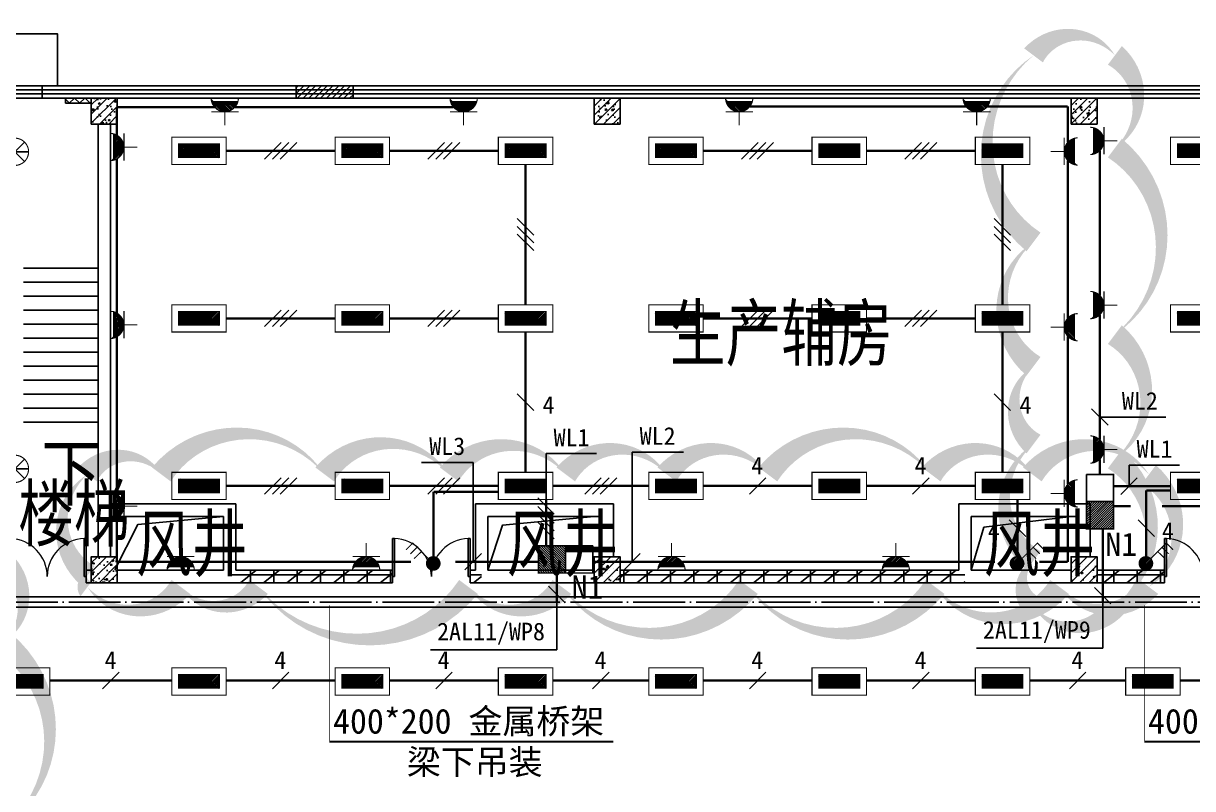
# Model space of a CAD drawing. Header units: millimetres. Extents: x -633009578 to 5705885, y -633235091 to 2571734.
# Drawn here: x 2853360 to 2875914, y 1978276 to 1993042 of the extents above; entities that cross this region are included whole.
import ezdxf

# ---------------------------------------------------------------- set-up
doc = ezdxf.new("R2010")
doc.units = ezdxf.units.MM
doc.header["$LTSCALE"] = 1000
doc.header["$MEASUREMENT"] = 0
doc.linetypes.add('DOTE', pattern=[2.4200000000000004, 2, -0.2, 0.02, -0.2])
doc.layers.get('0').update_dxf_attribs({"color": 9})
for name, color, linetype in [('3T_WOOD', 21, 'Continuous'), ('A-COLUM(柱)', 255, 'Continuous'), ('A-DOOR(门）', 4, 'Continuous'), ('A-F-AREA(计算)', 5, 'Continuous'), ('A-FLOR(看线)', 8, 'Continuous'), ('A-HATH(填充)', 8, 'Continuous'), ('A-OTHER(其它)', 192, 'Continuous'), ('A-STAR(楼梯)', 51, 'Continuous'), ('A-TEXT(房间)', 243, 'Continuous'), ('A-WALL(墙)', 255, 'Continuous'), ('A-WINDOW（窗）', 4, 'Continuous'), ('DIM_MODI', 6, 'Continuous'), ('DIM_SYMB', 3, 'Continuous'), ('PUB_TEXT', 7, 'Continuous'), ('电-强电平面-标注', 3, 'Continuous'), ('电-强电平面-线缆', 3, 'Continuous'), ('电-桥架', 4, 'Continuous'), ('设备-插座', 3, 'Continuous'), ('设备-照明', 3, 'Continuous'), ('设备-箱柜', 3, 'Continuous')]:
    doc.layers.add(name, color=color, linetype=linetype)
doc.styles.add('_TCH', font='simhei.ttf', dxfattribs={"width": 0.75, "bigfont": 'hztxt.shx'})
doc.styles.add('_TCH_DIM', font='simhei.ttf', dxfattribs={"width": 0.8, "bigfont": 'hztxt.shx'})
doc.styles.add('ELEC-DIM', font='simhei.ttf')
doc.styles.add('IDQSTYLE', font='simhei.ttf', dxfattribs={"width": 0.707, "bigfont": 'hztxt.shx'})
pattern_1 = [(0, (-1310557.920547385, -2.793967723846436e-09), (0, 350), []), (37.875, (-1310157.920547385, -2.793967723846436e-09), (-169.61527734408, 218.0766567528281), []), (90, (-1310157.920547385, -2.793967723846436e-09), (-450, 2.755455298081545e-14), [])]

# ---------------------------------------------------------------- blocks, each defined once
blk = doc.blocks.new('$DorLib2D$00000002')
for p, q in [((-0.5, -5.684341886080802e-17), (-0.5000000000000007, 0.4875)), ((-0.4750000000000007, 0.4875), (-0.5000000000000007, 0.4875)), ((-0.475, -2.842170943040401e-17), (-0.4750000000000007, 0.4875)), ((0.475, -2.842170943040401e-17), (0.4750000000000007, 0.4875)), ((0.4750000000000007, 0.4875), (0.5000000000000007, 0.4875)), ((0.5, -5.684341886080802e-17), (0.5000000000000007, 0.4875)), ((-0.5, -5.684341886080802e-17), (-0.475, -2.842170943040401e-17)), ((0.5, -5.684341886080802e-17), (0.475, -2.842170943040401e-17))]:
    blk.add_line(p, q)
at = {"lineweight": 13}
for centre, start, end in [((-0.4875, -4.263256414560601e-17), 0, 88.53071641864632), ((0.4875, -4.263256414560601e-17), 91.4692835813537, 180)]:
    blk.add_arc(centre, 0.4875, start, end, dxfattribs=at)
blk = doc.blocks.new('_FZH')
h = blk.add_hatch()
h.set_pattern_fill('钢筋混凝土', color=256, scale=0.1, style=0)
h.set_pattern_definition([(45, (0, 0), (-0.1767766952966369, 0.1767766952966369), []), (50, (0, 0), (0.7172601826007535, -0.06275213498259512), [0.07500000000000001, -0.8250000000000001]), (355, (0, 0), (-0.138751333613, 0.7521921337000119), [0.06, -0.66]), (100.4514, (0.05977168000000001, -0.00522934), (0.5785093817140216, 0.6894395420609536), [0.06374019, -0.701142112]), (46.1842, (0, 0.2), (1.067241048625645, -0.1655190143290181), [0.1125, -1.2375]), (96.6356, (0.088936745, 0.186206693), (0.9346627055487033, 0.9741178709004418), [0.095610288, -1.051713]), (351.1842, (0, 0.2), (0.9346619451336272, 0.9741186009253247), [0.09000000000000001, -0.9900000000000001]), (21, (0.1, 0.15), (0.5969070521184617, -0.4026188906653388), [0.07500000000000001, -0.8250000000000001]), (326, (0.1, 0.15), (0.2433153319215824, 0.7251500450468529), [0.06, -0.66]), (71.4514, (0.149742233, 0.116448394), (0.84022262858149, 0.3225304967099524), [0.06374019, -0.701142112]), (37.50000000000001, (0, 0), (0.01215985531729062, 0.3328938538313115), [0, -0.652, 0, -0.67, 0, -0.6625000000000001]), (7.499999999999999, (0, 0), (0.2630695374421486, 0.3944117118823603), [0, -0.382, 0, -0.637, 0, -0.2525]), (-32.5, (-0.223, 0), (0.533822436172409, -0.02255487173437976), [0, -0.25, 0, -0.78, 0, -1.035]), (-42.5, (-0.323, 0), (0.5831861693423862, 0.1001049823323177), [0, -0.325, 0, -0.518, 0, -0.735])])
h.paths.add_polyline_path([(-0.5, -0.5), (0.5, -0.5), (0.5, 0.5), (-0.5, 0.5)])
blk.add_lwpolyline([(-0.5, -0.5), (0.5, -0.5), (0.5, 0.5), (-0.5, 0.5)], close=True)
blk = doc.blocks.new('$TCHSYS$WIN2D')
for p, q in [((-0.5, 0.5), (0.5, 0.5)), ((0.5, 0.1666666666666666), (-0.5, 0.1666666666666666)), ((0.5, -0.1666666666666667), (-0.5, -0.1666666666666667)), ((-0.4999999999999999, -0.5), (0.5, -0.5))]:
    blk.add_line(p, q)
blk = doc.blocks.new('9-3-1')
h = blk.add_hatch()
h.set_pattern_fill('ANSI31', color=256, scale=50)
h.set_pattern_definition([(45, (0, 0), (-56.1266007566822, 56.12660075668221), [])])
h.paths.add_polyline_path([(1202740.545886933, 1313862.080887645), (1203840.545886933, 1313862.080887645), (1203840.545886933, 1313622.080887645), (1202740.545886933, 1313622.080887645)])
at = {"layer": 'A-HATH(填充)'}
h = blk.add_hatch(dxfattribs=at)
h.set_pattern_fill('多孔材料', color=256, scale=50, style=0)
h.set_pattern_definition([(45, (-1310457.920547385, -2.793967723846436e-09), (-100.0001016555733, 100.0001016555733), []), (135, (-1310457.920547385, -2.793967723846436e-09), (-100.0001016555733, -100.0001016555733), [])])
h.paths.add_polyline_path([(1198290.5982883, 1313522.080887669), (1198790.598288327, 1313522.080887669), (1198790.598288327, 1313622.080887669), (1198290.5982883, 1313622.080887669)])
h = blk.add_hatch(dxfattribs=at)
h.set_pattern_fill('空心砖', color=256, scale=100, style=0)
h.set_pattern_definition(pattern_1)
h.paths.add_polyline_path([(1201460.598288328, 1304272.08088747), (1204600.59828824, 1304272.080887586), (1204600.598288233, 1304512.080887605), (1201580.598288446, 1304512.080887504), (1201460.598288406, 1304432.080887477)])
h = blk.add_hatch(dxfattribs=at)
h.set_pattern_fill('空心砖', color=256, scale=100, style=0)
h.set_pattern_definition(pattern_1)
h.paths.add_polyline_path([(1206200.598288065, 1304512.080887629), (1206100.598288234, 1304512.080887646), (1206100.59828824, 1304272.080887626), (1206320.598288328, 1304272.080887602), (1206320.598288153, 1304432.080887654)])
h = blk.add_hatch(dxfattribs=at)
h.set_pattern_fill('空心砖', color=256, scale=100, style=0)
h.set_pattern_definition(pattern_1)
h.paths.add_polyline_path([(1208990.598288325, 1304512.080887625), (1208990.598288325, 1304272.080887674), (1215640.598288328, 1304272.080887854), (1215643.93162174, 1304432.080887814), (1215525.598288446, 1304512.080887802)])
h = blk.add_hatch(dxfattribs=at)
h.set_pattern_fill('空心砖', color=256, scale=100, style=0)
h.set_pattern_definition(pattern_1)
h.paths.add_polyline_path([(1218190.598288325, 1304512.080887874), (1218190.598288325, 1304272.080887916), (1219490.598288065, 1304272.080887872), (1219490.598288065, 1304512.080887893)])
blk.add_lwpolyline([(1202740.545886933, 1313862.080887645), (1203840.545886933, 1313862.080887645), (1203840.545886933, 1313622.080887645), (1202740.545886933, 1313622.080887645)], close=True)
at = {"layer": 'A-F-AREA(计算)'}
blk.add_lwpolyline([(1121700.575826842, 1313862.080936), (1255980.575826842, 1313862.080936), (1255980.575826842, 1177782.080936), (1121700.575826842, 1177782.080936)], close=True, dxfattribs=at)
at = {"layer": 'A-FLOR(看线)'}
blk.add_lwpolyline([(1196040.598041024, 1314862.080887616), (1196040.598535106, 1313862.080887616), (1196040.598041024, 1314862.080887623), (1198140.598535106, 1314862.080887602), (1198140.598041024, 1313862.080887613), (1198140.598535106, 1314862.080887613)], dxfattribs=at)
at = {"layer": 'A-OTHER(其它)'}
for points in [[(1199241.531552883, 1304522.080887664), (1199688.168546254, 1305392.171008075), (1201340.598288325, 1305552.07307506)], [(1206440.598288065, 1304512.08088773), (1206720.478995566, 1305380.782444095), (1208490.598288432, 1305552.073075421)], [(1215765.598288446, 1304512.080887787), (1216009.94552283, 1305342.091310817), (1217690.598288432, 1305552.07307533)]]:
    blk.add_lwpolyline(points, dxfattribs=at)
at = {"layer": 'A-STAR(楼梯)'}
for p, q in [((1198790.598288553, 1313622.080887584), (1195770.598288375, 1313622.080887517)), ((1198920.598288375, 1310342.080887517), (1198920.598288363, 1313122.080887693)), ((1198920.598288375, 1310342.080887517), (1197480.598288375, 1310342.080887693)), ((1197480.598288375, 1310342.080887906), (1198920.598288375, 1310342.080887517)), ((1198920.598288375, 1310342.080887517), (1198920.598288375, 1307372.080887517)), ((1198920.598288375, 1310072.080887517), (1197480.598288375, 1310072.080887367)), ((1198920.598288375, 1309802.080887517), (1197480.598288375, 1309802.080887367)), ((1198920.598288375, 1309532.080887517), (1197480.598288375, 1309532.080887693)), ((1198920.598288375, 1309262.080887517), (1197480.598288375, 1309262.080887367)), ((1198920.598288375, 1308992.080887517), (1197480.598288375, 1308992.080887693)), ((1198920.598288375, 1308722.080887517), (1197480.598288375, 1308722.080887367)), ((1198920.598288375, 1308452.080887517), (1197480.598288375, 1308452.080887367)), ((1198920.598288375, 1308182.080887517), (1197480.598288375, 1308182.080887693)), ((1198920.598288375, 1307912.080887517), (1197480.598288375, 1307912.080887367)), ((1198920.598288375, 1307642.080887517), (1197480.598288375, 1307642.080887693)), ((1198920.598288375, 1307372.080887517), (1197480.598288375, 1307372.080887367))]:
    blk.add_line(p, q, dxfattribs=at)
at = {"layer": 'A-WALL(墙)'}
for p, q in [((1198290.5982883, 1313622.080887669), (1198790.598288327, 1313622.080887669)), ((1198290.5982883, 1313622.080887669), (1198290.5982883, 1313522.080887669)), ((1198290.5982883, 1313522.080887669), (1198790.598288327, 1313522.080887669)), ((1198920.598288291, 1313122.080887693), (1198920.598288327, 1305672.080887655)), ((1199160.59828835, 1313122.080887693), (1199160.598288352, 1305792.080887771)), ((1198920.598288327, 1305672.080887655), (1198920.598288409, 1304772.080887693)), ((1201580.598288446, 1305792.080887774), (1199160.598288352, 1305792.080887771)), ((1201580.598288446, 1304512.080887504), (1201580.598288446, 1305792.080887774)), ((1206200.598288065, 1304512.080887629), (1206200.598288065, 1305792.08088758)), ((1208860.598288446, 1305792.080887582), (1206200.598288065, 1305792.08088758)), ((1208860.598288762, 1304772.080887693), (1208860.598288446, 1305792.080887582)), ((1215525.598288446, 1304512.080887802), (1215525.598288446, 1305792.080887582)), ((1218060.598288446, 1305792.080887584), (1215525.598288446, 1305792.080887582)), ((1218060.598288401, 1304772.080887693), (1218060.598288446, 1305792.080887584)), ((1199160.598287986, 1305552.080887771), (1199160.598288281, 1304772.080887693)), ((1201340.598288446, 1305552.080887773), (1199160.598287986, 1305552.080887771)), ((1201340.598288446, 1304512.080887457), (1201340.598288446, 1305552.080887773)), ((1206440.598288065, 1304512.08088773), (1206440.598288065, 1305552.080887782)), ((1208620.598288446, 1305552.080887784), (1206440.598288065, 1305552.080887782)), ((1208620.598288454, 1304772.080887693), (1208620.598288446, 1305552.080887784)), ((1215765.598288446, 1304512.080887787), (1215765.598288446, 1305552.080887583)), ((1217820.598288446, 1305552.080887584), (1215765.598288446, 1305552.080887583)), ((1217820.598288294, 1304772.080887693), (1217820.598288446, 1305552.080887584)), ((1198790.598288553, 1304512.080887231), (1198690.598288325, 1304512.080887689)), ((1198690.598288325, 1304512.080887689), (1198690.598288325, 1304272.080887733)), ((1199290.598288323, 1304512.080887412), (1201340.598288446, 1304512.080887457)), ((1204600.598288233, 1304512.080887605), (1201580.598288446, 1304512.080887504)), ((1204600.59828824, 1304272.080887586), (1204600.598288233, 1304512.080887605)), ((1206200.598288065, 1304512.080887629), (1206100.598288234, 1304512.080887646)), ((1206100.598288234, 1304512.080887646), (1206100.59828824, 1304272.080887626)), ((1206440.598288065, 1304512.08088773), (1208490.598288553, 1304512.080887817)), ((1208990.598288553, 1304512.080887658), (1215525.598288446, 1304512.080887802)), ((1215765.598288446, 1304512.080887787), (1217690.598288553, 1304512.080887727)), ((1219490.598288065, 1304512.080887893), (1218190.598288553, 1304512.080888068)), ((1219490.598288065, 1304272.080887872), (1219490.598288065, 1304512.080887893)), ((1198690.598288325, 1304272.080887733), (1198790.598288553, 1304272.080887946)), ((1199290.59828833, 1304272.080887412), (1201460.598288328, 1304272.08088747)), ((1201460.598288328, 1304272.08088747), (1204600.59828824, 1304272.080887586)), ((1206100.59828824, 1304272.080887626), (1206320.598288328, 1304272.080887602)), ((1206320.598288328, 1304272.080887602), (1208490.598288553, 1304272.080887786)), ((1208990.598288553, 1304272.080887625), (1215640.598288328, 1304272.080887854)), ((1215640.598288328, 1304272.080887854), (1217690.598288553, 1304272.080888052)), ((1218190.598288553, 1304272.080888032), (1219490.598288065, 1304272.080887872))]:
    blk.add_line(p, q, dxfattribs=at)
at = {"layer": 'A-WINDOW（窗）'}
blk.add_line((1197840.598288375, 1313622.081431007), (1197840.598169795, 1313862.081297759), dxfattribs=at)
at = {"layer": 'DIM_MODI', "color": 8}
for points in [[(1216966.063639276, 1314446.993339293, 0, 450, 0.5), (1216966.063639276, 1310846.993339293, 0, 450, 0.5), (1216966.063639276, 1308446.993339293, 0, 450, 0.5), (1216966.063639276, 1306946.993339293, 0, 450, 0.5), (1216966.063639276, 1304696.993339293, 0, 450, 0.5), (1216966.063639276, 1303808.720913406, 0, 450, 0.5), (1218535.403249841, 1303808.720913406, 0, 450, 0.5), (1218535.403249841, 1306658.720913406, 0, 450, 0.5), (1218535.403249841, 1309058.720913406, 0, 450, 0.5), (1218535.403249841, 1312658.720913406, 0, 450, 0.5), (1218535.403249841, 1314446.993339293, 0, 450, 0.5)], [(1198717.118328855, 1306361.541053626, 0, 450, 0.5), (1198717.118328855, 1304411.541053626, 0, 450, 0.5), (1198717.118328855, 1304189.952820826, 0, 450, 0.5), (1200517.118328855, 1304189.952820826, 0, 450, 0.5), (1202017.118328855, 1304189.952820826, 0, 450, 0.5), (1206067.118328855, 1304189.952820826, 0, 450, 0.5), (1207867.118328855, 1304189.952820826, 0, 450, 0.5), (1211467.118328855, 1304189.952820826, 0, 450, 0.5), (1215067.118328855, 1304189.952820826, 0, 450, 0.5), (1217467.118328855, 1304189.952820826, 0, 450, 0.5), (1219191.912210822, 1304189.952820826, 0, 450, 0.5), (1219191.912210822, 1306361.541053626, 0, 450, 0.5), (1216941.912210822, 1306361.541053626, 0, 450, 0.5), (1214991.912210822, 1306361.541053626, 0, 450, 0.5), (1211841.912210822, 1306361.541053626, 0, 450, 0.5), (1209891.912210822, 1306361.541053626, 0, 450, 0.5), (1207941.912210822, 1306361.541053626, 0, 450, 0.5), (1205691.912210822, 1306361.541053626, 0, 450, 0.5), (1203291.912210822, 1306361.541053626, 0, 450, 0.5), (1200141.912210822, 1306361.541053626, 0, 450, 0.5)]]:
    blk.add_lwpolyline(points, format="xyseb", close=True, dxfattribs=at)
blk.add_lwpolyline([(1197091.939071017, 1245225.503476094, 0, 450, 0.5), (1197091.939071017, 1246725.503476094, 0, 450, 0.5), (1197091.939071017, 1250775.503476094, 0, 450, 0.5), (1197091.939071017, 1253025.503476094, 0, 450, 0.5), (1197091.939071017, 1255275.503476094, 0, 450, 0.5), (1197091.939071017, 1258425.503476094, 0, 450, 0.5), (1197091.939071017, 1261575.503476094, 0, 450, 0.5), (1197091.939071017, 1264725.503476094, 0, 450, 0.5), (1197091.939071017, 1267575.503476094, 0, 450, 0.5), (1197091.939071017, 1270275.503476094, 0, 450, 0.5), (1197091.939071017, 1272525.503476094, 0, 450, 0.5), (1197091.939071017, 1274775.503476094, 0, 450, 0.5), (1197091.939071017, 1277475.503476094, 0, 450, 0.5), (1197091.939071017, 1279425.503476094, 0, 450, 0.5), (1197091.939071017, 1282275.503476094, 0, 450, 0.5), (1197091.939071017, 1284525.503476094, 0, 450, 0.5), (1197091.939071017, 1287375.503476094, 0, 450, 0.5), (1197091.939071017, 1288875.503476094, 0, 450, 0.5), (1197091.939071017, 1291575.503476094, 0, 450, 0.5), (1197091.939071017, 1293525.503476094, 0, 450, 0.5), (1197091.939071017, 1296675.503476094, 0, 450, 0.5), (1197091.939071017, 1299525.503476094, 0, 450, 0.5), (1197091.939071017, 1303125.503476094, 0, 450, 0.5), (1197091.939071017, 1304660.788694934, 0, 450, 0.5)], format="xyseb", dxfattribs=at)
at = {"layer": 'DIM_SYMB'}
blk.add_lwpolyline([(1198170.598288375, 1307237.080887517, 0, 0, 0), (1198170.598288375, 1311982.080887517, 0, 0, 0), (1196520.598288375, 1311982.080887517, 0, 0, 0), (1196520.598288375, 1307507.080887517, 0, 240.0000000000001, 0), (1196520.598288375, 1308407.080887517, 0, 0, 0)], format="xyseb", dxfattribs=at)
at = {"layer": 'A-COLUM(柱)', "xscale": 500, "yscale": 500, "zscale": 500}
for p in [(1199040.598288327, 1313372.080887664), (1208740.598288325, 1313372.080887664), (1217940.598288341, 1313372.080887664), (1199040.598288327, 1304522.080887664), (1208740.598288325, 1304522.080887664), (1217940.598288325, 1304522.080887664)]:
    blk.add_blockref('_FZH', p, dxfattribs=at)
at = {"layer": 'A-DOOR(门）', "extrusion": (0, 0, -1), "xscale": -1500, "yscale": 1500, "zscale": 1500, "rotation": 359.999999999947}
blk.add_blockref('$DorLib2D$00000002', (-1197940.59828824, 1304392.080887663), dxfattribs=at)
at = {"layer": 'A-DOOR(门）', "xscale": 1500, "yscale": 1500, "zscale": 1500}
for p in [(1205350.598288436, 1304392.080887576), (1220240.598288278, 1304392.080887925)]:
    blk.add_blockref('$DorLib2D$00000002', p, dxfattribs=at)
at = {"layer": 'A-WINDOW（窗）', "extrusion": (0, 0, -1), "xscale": 50000.05726785376, "yscale": 240, "zscale": 50000.05726785376}
blk.add_blockref('$TCHSYS$WIN2D', (-1214840.626922268, 1313742.080887665), dxfattribs=at)
at = {"layer": 'A-TEXT(房间)', "style": '_TCH', "width": 0.75}
for s, p in [('生产辅房', (1209952.867724579, 1308564.934829714)), ('楼梯', (1197382.461184715, 1305083.803043619)), ('风井', (1199656.996984331, 1304506.202689487)), ('风井', (1206806.996984438, 1304506.202689847)), ('风井', (1216006.996984438, 1304506.202689757))]:
    blk.add_text(s, height=1050, dxfattribs=at).set_placement(p)
at = {"layer": 'PUB_TEXT', "style": '_TCH_DIM', "width": 0.8}
blk.add_text('下', height=1050, dxfattribs=at).set_placement((1197829.968367115, 1305872.080887517))
blk = doc.blocks.new('*X353')
at = {"color": 0, "linetype": 'Continuous'}
for p, q in [((277.1059544658493, 221.9516255332986), (279.536990929048, 224.3826619964973)), ((277.1059544658493, 222.2344682457732), (279.2541482165735, 224.3826619964973)), ((277.1059544658493, 222.5173109582479), (278.9713055040988, 224.3826619964973)), ((277.1059544658493, 222.8001536707225), (278.6884627916242, 224.3826619964973)), ((277.1059544658493, 223.0829963831971), (278.4056200791496, 224.3826619964973)), ((277.1059544658493, 223.3658390956717), (278.122777366675, 224.3826619964973)), ((277.1059544658493, 223.6486818081463), (277.8399346542004, 224.3826619964973)), ((277.1059544658493, 223.9315245206209), (277.5570919417257, 224.3826619964973)), ((277.1059544658493, 224.2143672330955), (277.2742492292511, 224.3826619964973)), ((277.3198336415227, 221.8826619964973), (279.8198336415227, 224.3826619964973)), ((277.6026763539973, 221.8826619964973), (280.1026763539973, 224.3826619964973)), ((277.8855190664719, 221.8826619964973), (280.3855190664719, 224.3826619964973)), ((278.1683617789465, 221.8826619964973), (280.6683617789466, 224.3826619964973)), ((278.4512044914212, 221.8826619964973), (280.9512044914212, 224.3826619964973)), ((278.7340472038958, 221.8826619964973), (281.2340472038958, 224.3826619964973)), ((279.0168899163704, 221.8826619964973), (281.5168899163704, 224.3826619964973)), ((279.299732628845, 221.8826619964973), (281.799732628845, 224.3826619964973)), ((279.5825753413196, 221.8826619964973), (282.0825753413196, 224.3826619964973)), ((279.8654180537943, 221.8826619964973), (282.3654180537943, 224.3826619964973)), ((280.1482607662689, 221.8826619964973), (282.6482607662689, 224.3826619964973)), ((280.4311034787435, 221.8826619964973), (282.9311034787435, 224.3826619964973)), ((280.7139461912181, 221.8826619964973), (283.2139461912181, 224.3826619964973)), ((280.9967889036927, 221.8826619964973), (283.4967889036927, 224.3826619964973)), ((281.2796316161674, 221.8826619964973), (283.7796316161674, 224.3826619964973)), ((281.5624743286419, 221.8826619964973), (284.062474328642, 224.3826619964973)), ((281.8453170411166, 221.8826619964973), (284.3453170411166, 224.3826619964973)), ((282.1281597535912, 221.8826619964973), (284.6059544658494, 224.3604567087555)), ((282.4110024660658, 221.8826619964973), (284.6059544658494, 224.0776139962809)), ((282.6938451785405, 221.8826619964973), (284.6059544658494, 223.7947712838063)), ((282.976687891015, 221.8826619964973), (284.6059544658494, 223.5119285713317)), ((283.2595306034897, 221.8826619964973), (284.6059544658494, 223.229085858857)), ((283.5423733159643, 221.8826619964973), (284.6059544658494, 222.9462431463824)), ((283.8252160284389, 221.8826619964973), (284.6059544658494, 222.6634004339078)), ((284.1080587409135, 221.8826619964973), (284.6059544658494, 222.3805577214332)), ((284.3909014533882, 221.8826619964973), (284.6059544658494, 222.0977150089586))]:
    blk.add_line(p, q, dxfattribs=at)
blk = doc.blocks.new('HC000062')
at = {"color": 0, "linetype": 'Continuous', "const_width": 0.2}
for points in [[(-4.97662087547036, 2.499999999999943), (5.023379124529697, 2.499999999999943), (5.023379124529697, -2.500000000000057), (-4.97662087547036, -2.500000000000057), (-4.97662087547036, 2.499999999999943)], [(-3.72662087547036, 1.25), (-3.72662087547036, -1.250000000000057), (3.773379124529697, -1.250000000000057), (3.773379124529697, 1.25), (-3.72662087547036, 1.25)]]:
    blk.add_lwpolyline(points, dxfattribs=at)
at = {"color": 0, "linetype": 'Continuous'}
blk.add_blockref('*X353', (-280.8325753413197, -223.1326619964974), dxfattribs=at)
at = {"color": 0, "style": 'IDQSTYLE', "width": 0.7}
blk.add_attdef('PSFHATT', (7.023379124529697, -2.500000000000057), '', height=2.5, dxfattribs=at)
blk = doc.blocks.new('HC000073')
at = {"color": 0, "linetype": 'Continuous'}
for p, q in [((-1.76776695296229, 1.76776695296229), (1.767766952970533, -1.767766952970533)), ((1.76776695297059, 1.767766952970476), (-1.767766952966383, -1.767766952966497)), ((-2.499999999999943, -5.684341886080801e-14), (2.500000000000057, -5.684341886080801e-14))]:
    blk.add_line(p, q, dxfattribs=at)
at = {"color": 0, "linetype": 'Continuous', "const_width": 0.2}
blk.add_lwpolyline([(1.76776695296644, -1.76776695296644, 0.1989123673796617), (2.500000000000057, 0, 0.1989123673796613), (1.767766952966383, 1.767766952966326, 0.198912367379653), (1.137288912133798e-13, 2.499999999999943, 0.1989123673796647), (-1.767766952966269, 1.767766952966327, 0.1989123673796613), (-2.499999999999943, 1.951292859901378e-16, 0.1989123673796761), (-1.767766952966269, -1.76776695296644, 0.1989123673796719), (1.12894543431545e-13, -2.500000000000057, 0.1989123673796541)], format="xyb", close=True, dxfattribs=at)
at = {"color": 0, "style": 'IDQSTYLE', "width": 0.7}
blk.add_attdef('PSFHATT', (4.500000010000057, -2.500000010000057), '', height=2.5, dxfattribs=at)
blk = doc.blocks.new('*X153')
at = {"color": 0, "linetype": 'Continuous'}
for p, q in [((234.7655414724513, 317.9212989399893), (239.3433150387835, 322.4990725063215)), ((234.7655414724513, 318.3455630087012), (238.9190509700716, 322.4990725063215)), ((234.7655414724513, 318.7698270774131), (238.4947869013596, 322.4990725063215)), ((234.7655414724513, 319.1940911461251), (238.0705228326477, 322.4990725063215)), ((234.7655414724513, 319.618355214837), (237.6462587639358, 322.4990725063215)), ((234.7655414724513, 320.0426192835489), (237.2219946952239, 322.4990725063215)), ((234.7655414724513, 320.4668833522609), (236.797730626512, 322.4990725063215)), ((234.7655414724513, 320.8911474209728), (236.3734665578, 322.4990725063215)), ((234.7655414724513, 321.3154114896847), (235.9492024890881, 322.4990725063215)), ((234.7655414724513, 321.7396755583966), (235.5249384203761, 322.4990725063215)), ((234.7655414724513, 322.1639396271086), (235.1006743516642, 322.4990725063215)), ((234.7675791074955, 317.4990725063215), (239.7655414724513, 322.4970348712774)), ((235.1918431762074, 317.4990725063215), (239.7655414724513, 322.0727708025654)), ((235.6161072449193, 317.4990725063215), (239.7655414724513, 321.6485067338535)), ((236.0403713136312, 317.4990725063215), (239.7655414724513, 321.2242426651416)), ((236.4646353823431, 317.4990725063215), (239.7655414724513, 320.7999785964296)), ((236.8888994510551, 317.4990725063215), (239.7655414724513, 320.3757145277177)), ((237.313163519767, 317.4990725063215), (239.7655414724513, 319.9514504590058)), ((237.7374275884789, 317.4990725063215), (239.7655414724513, 319.5271863902939)), ((238.1616916571909, 317.4990725063215), (239.7655414724513, 319.1029223215819)), ((238.5859557259028, 317.4990725063215), (239.7655414724513, 318.67865825287)), ((239.0102197946147, 317.4990725063215), (239.7655414724513, 318.2543941841581)), ((239.4344838633266, 317.4990725063215), (239.7655414724513, 317.8301301154461))]:
    blk.add_line(p, q, dxfattribs=at)
blk = doc.blocks.new('HC000435')
at = {"color": 0, "linetype": 'Continuous'}
blk.add_line((2.5, 0), (-2.5, 0), dxfattribs=at)
at = {"color": 0, "linetype": 'Continuous', "const_width": 0.3}
for points in [[(2.5, 0), (2.5, 5), (-2.5, 5)], [(-2.5, 5), (-2.5, 0)], [(-2.5, 0), (-2.5, -5), (2.5, -5), (2.5, 0)]]:
    blk.add_lwpolyline(points, dxfattribs=at)
at = {"color": 0, "linetype": 'Continuous'}
blk.add_blockref('*X153', (-237.2655414724513, -322.4990725063215), dxfattribs=at)
at = {"color": 0, "style": 'IDQSTYLE', "width": 0.7}
blk.add_attdef('PSFHATT', (4.500000000000028, -5), '', height=2.5, dxfattribs=at)
blk = doc.blocks.new('*X155')
at = {"color": 0, "linetype": 'Continuous'}
for p, q in [((261.9988066744281, 135.850956910748), (263.2375091559566, 137.0896593922765)), ((262.0234026256783, 135.5927101495236), (263.4957559171792, 137.0650634410244)), ((262.0463461952987, 136.1813391440932), (262.9071269225657, 137.0421198713602)), ((262.0884022348038, 135.3748670461744), (263.7135990205094, 137.00006383188)), ((262.1829592200917, 135.1865813189878), (263.9018847477136, 136.9055068466096)), ((262.3023466942452, 135.0231260806666), (264.0653399860179, 136.7861193724393)), ((262.4446987243758, 134.8826353983226), (264.205830668362, 136.6437673423088)), ((262.6100901587723, 134.7651841202445), (264.3232819464568, 136.478375907929)), ((262.8005700291263, 134.6728212781239), (264.4156447885779, 136.2878960375755)), ((263.0211904412342, 134.6105989777572), (264.4778670889456, 136.0672756254685)), ((263.2836307586351, 134.5901965826834), (264.4982694840214, 135.8048353080697)), ((263.6234742990336, 134.6471974106073), (264.4412686561033, 135.464991767677))]:
    blk.add_line(p, q, dxfattribs=at)
blk = doc.blocks.new('HC000111')
at = {"color": 0, "linetype": 'Continuous', "const_width": 0.2}
for points in [[(0.8838834764831975, 2.133883476483163), (3.750000000000091, 5), (5.000000000000091, 3.75)], [(2.898879886034229, 4.275409520972289), (4.191507707965946, 3.019373591507303)], [(2.221789122165297, 3.388795923702901), (3.514416944097014, 2.132759994237858)]]:
    blk.add_lwpolyline(points, dxfattribs=at)
blk.add_lwpolyline([(0.8838834764833108, 0.3661165235168934, 0.1989123673796338), (1.250000000000034, 1.250000000000057, 0.1989123673796269), (0.8838834764832544, 2.13388347648322, 0.1989123673796352), (9.12880881998035e-14, 2.5, 0.1989123673796539), (-0.8838834764830719, 2.13388347648322, 0.1989123673796721), (-1.249999999999966, 1.250000000000057, 0.1989123673796564), (-0.8838834764831855, 0.3661165235168368, 0.198912367379673), (9.087175456556906e-14, 0, 0.198912367379652)], format="xyb", close=True, dxfattribs=at)
at = {"color": 0, "linetype": 'Continuous'}
blk.add_blockref('*X155', (-263.2487560761181, -134.5897099905746), dxfattribs=at)
at = {"color": 0, "style": 'IDQSTYLE', "width": 0.7}
blk.add_attdef('PSFHATT', (7.000000000000091, -1e-08), '', height=2.5, dxfattribs=at)
blk = doc.blocks.new('*X285')
at = {"color": 0, "linetype": 'Continuous'}
for p, q in [((162.2878715788766, 154.9339610545365), (164.4937876543064, 157.1398771299663)), ((159.595646846908, 156.7672197221619), (159.6233466819307, 156.7949195571846)), ((159.6640079704214, 156.5527381332005), (159.9061893944054, 156.7949195571846)), ((159.747532531186, 156.3534199814905), (160.18903210688, 156.7949195571846)), ((159.8446775338837, 156.1677222717137), (160.4718748193546, 156.7949195571846)), ((159.9544025265515, 155.9946045519069), (160.7547175318292, 156.7949195571846)), ((160.0760273856543, 155.833386698535), (161.0375602443038, 156.7949195571846)), ((160.2091522122192, 155.6836688126253), (161.3204029567785, 156.7949195571846)), ((160.3536147760518, 155.5452886639833), (161.6032456692531, 156.7949195571846)), ((160.5094741859558, 155.4183053614127), (161.8860883817277, 156.7949195571846)), ((160.6770167777584, 155.3030052407406), (162.1689310942023, 156.7949195571846)), ((160.8567856433337, 155.1999313938414), (162.451773806677, 156.7949195571846)), ((161.0496413096342, 155.1099443476672), (162.7346165191516, 156.7949195571846)), ((161.2568708631404, 155.0343311886988), (163.0174592316262, 156.7949195571846)), ((161.4803825063601, 154.9750001194438), (163.3003019441008, 156.7949195571846)), ((161.7230685552892, 154.9348434558983), (163.5831446565754, 156.7949195571846)), ((161.9895441276247, 154.9184763157592), (163.86598736905, 156.7949195571846)), ((162.6346011340941, 154.9978478972794), (164.4299008115636, 156.7931475747489)), ((163.0778250055067, 155.1582290562173), (164.2695196526256, 156.3499237033363))]:
    blk.add_line(p, q, dxfattribs=at)
blk = doc.blocks.new('HC001597')
at = {"color": 0, "linetype": 'Continuous', "const_width": 0.2}
for points in [[(0, 1.876521703951876), (0, 4.376521703951876)], [(2.549372027147328, 1.900129832397506), (-2.483025305961492, 1.900129832397506)], [(2.421006983541884, 0), (-2.421006983541884, 0)]]:
    blk.add_lwpolyline(points, dxfattribs=at)
blk.add_lwpolyline([(2.5, -0.6234782960481243, 0.1989123673796542), (1.76776695296634, 1.144288656918215, 0.1989123673796558), (4.205349176516791e-17, 1.876521703951876, 0.1989123673796558), (-1.76776695296634, 1.144288656918216, 0.1989123673796542), (-2.5, -0.6234782960481239)], format="xyb", dxfattribs=at)
at = {"color": 0, "linetype": 'Continuous', "rotation": 180}
blk.add_blockref('*X285', (162.0093508556101, 156.7949195571846), dxfattribs=at)
at = {"color": 0, "style": 'IDQSTYLE', "width": 0.7}
blk.add_attdef('PSFHATT', (4.549372027147328, -0.6234783060481244), '', height=2.5, dxfattribs=at)

msp = doc.modelspace()

# ---------------------------------------------------------------- linework, layer by layer
at = {"layer": '电-强电平面-标注'}
for p, q in [((2858331.547865591, 1990742.029281524), (2858013.349814056, 1990423.831229991)), ((2858481.547865591, 1990742.029281524), (2858163.349814056, 1990423.831229991)), ((2858631.547865591, 1990742.029281524), (2858313.349814056, 1990423.831229991)), ((2861481.547865591, 1990742.029281524), (2861163.349814056, 1990423.831229991)), ((2861631.547865591, 1990742.029281524), (2861313.349814056, 1990423.831229991)), ((2861781.547865591, 1990742.029281524), (2861463.349814056, 1990423.831229991)), ((2867531.547865591, 1990742.029281524), (2867213.349814056, 1990423.831229991)), ((2867681.547865591, 1990742.029281524), (2867363.349814056, 1990423.831229991)), ((2867831.547865591, 1990742.029281524), (2867513.349814056, 1990423.831229991)), ((2870681.547865591, 1990742.029281524), (2870363.349814056, 1990423.831229991)), ((2870831.547865591, 1990742.029281524), (2870513.349814056, 1990423.831229991)), ((2870981.547865591, 1990742.029281524), (2870663.349814056, 1990423.831229991)), ((2863204.093057515, 1988957.164563323), (2862885.895005982, 1989275.362614858)), ((2872404.093057515, 1988957.164563323), (2872085.895005982, 1989275.362614858)), ((2863204.093057515, 1988807.164563323), (2862885.895005982, 1989125.362614858)), ((2872404.093057515, 1988807.164563323), (2872085.895005982, 1989125.362614858)), ((2863204.093057515, 1988657.164563323), (2862885.895005982, 1988975.362614858)), ((2872404.093057515, 1988657.164563323), (2872085.895005982, 1988975.362614858)), ((2858331.547865591, 1987508.695948191), (2858013.349814056, 1987190.497896658)), ((2858481.547865591, 1987508.695948191), (2858163.349814056, 1987190.497896658)), ((2858631.547865591, 1987508.695948191), (2858313.349814056, 1987190.497896658)), ((2861481.547865591, 1987508.695948191), (2861163.349814056, 1987190.497896658)), ((2861631.547865591, 1987508.695948191), (2861313.349814056, 1987190.497896658)), ((2861781.547865591, 1987508.695948191), (2861463.349814056, 1987190.497896658)), ((2867531.547865591, 1987508.695948191), (2867213.349814056, 1987190.497896658)), ((2867681.547865591, 1987508.695948191), (2867363.349814056, 1987190.497896658)), ((2867831.547865591, 1987508.695948191), (2867513.349814056, 1987190.497896658)), ((2870681.547865591, 1987508.695948191), (2870363.349814056, 1987190.497896658)), ((2870831.547865591, 1987508.695948191), (2870513.349814056, 1987190.497896658)), ((2870981.547865591, 1987508.695948191), (2870663.349814056, 1987190.497896658)), ((2863204.093057516, 1985573.831229991), (2862885.895005981, 1985892.029281524)), ((2872404.093057516, 1985573.831229991), (2872085.895005981, 1985892.029281524)), ((2873964.400974233, 1985605.099025767), (2874282.599025767, 1985286.900974233)), ((2874123.5, 1985446), (2874403.5, 1985446)), ((2874403.5, 1985446), (2875398.436708861, 1985446)), ((2865101, 1982651), (2865101, 1984768.5)), ((2865101, 1984768.5), (2866095.936708861, 1984768.5)), ((2862037.5, 1984568), (2861042.563291139, 1984568)), ((2862037.5, 1982654.928409178), (2862037.5, 1984568)), ((2863441.198839803, 1983728), (2863441.198839803, 1984739)), ((2863441.198839803, 1984739), (2864417.148206891, 1984739)), ((2874687.5, 1984112.700865034), (2874687.5, 1984519.5)), ((2874687.5, 1984519.5), (2875663.449367089, 1984519.5)), ((2858331.547865591, 1984275.362614857), (2858013.349814056, 1983957.164563324)), ((2858481.547865591, 1984275.362614857), (2858163.349814056, 1983957.164563324)), ((2858631.547865591, 1984275.362614857), (2858313.349814056, 1983957.164563324)), ((2861481.547865591, 1984275.362614857), (2861163.349814056, 1983957.164563324)), ((2861631.547865591, 1984275.362614857), (2861313.349814056, 1983957.164563324)), ((2861781.547865591, 1984275.362614857), (2861463.349814056, 1983957.164563324)), ((2864506.54786557, 1984275.362614851), (2864188.349814035, 1983957.164563318)), ((2864656.54786557, 1984275.362614851), (2864338.349814035, 1983957.164563318)), ((2864806.54786557, 1984275.362614851), (2864488.349814035, 1983957.164563318)), ((2867681.54786559, 1984275.362614858), (2867363.349814057, 1983957.164563323)), ((2870831.54786559, 1984275.362614858), (2870513.349814057, 1983957.164563323)), ((2874846.599025766, 1984271.799890801), (2874528.400974234, 1983953.601839266)), ((2863282.099814035, 1983887.099025767), (2863600.29786557, 1983568.900974233)), ((2863282.099814036, 1983716.730820308), (2863600.297865569, 1983398.532768773)), ((2863282.099814036, 1983566.730820308), (2863600.297865569, 1983248.532768773)), ((2863282.099814036, 1983416.730820308), (2863600.297865569, 1983098.532768773)), ((2872375.934379359, 1983461.90624117), (2872694.132430894, 1983143.708189637)), ((2874861.707178861, 1983461.90624117), (2875179.905230396, 1983143.708189637)), ((2862196.599025766, 1982814.027434945), (2861878.400974234, 1982495.829383411)), ((2865260.099025766, 1982810.099025767), (2864941.900974234, 1982491.900974233)), ((2863489.603247018, 1982180.599025767), (2863807.801298552, 1981862.400974233)), ((2874020.853404513, 1982159.099025767), (2874339.051456048, 1981840.900974233)), ((2863648.702272785, 1982021.5), (2863648.702272785, 1980952)), ((2874179.95243028, 1982000), (2874179.95243028, 1980983)), ((2863648.702272785, 1980952), (2861214.525057595, 1980952)), ((2874179.95243028, 1980983), (2871743.876480913, 1980983)), ((2855206.547865569, 1980521.029281538), (2854888.349814036, 1980202.831230003)), ((2858481.547865569, 1980521.029281538), (2858163.349814036, 1980202.831230003)), ((2861631.547865569, 1980521.029281538), (2861313.349814036, 1980202.831230003)), ((2864656.547865569, 1980521.029281538), (2864338.349814036, 1980202.831230003)), ((2867681.547865569, 1980521.029281538), (2867363.349814036, 1980202.831230003)), ((2870831.547865569, 1980521.029281538), (2870513.349814036, 1980202.831230003)), ((2873856.547865569, 1980521.029281538), (2873538.349814036, 1980202.831230003))]:
    msp.add_line(p, q, dxfattribs=at)
at = {"layer": '电-强电平面-线缆', "color": 1, "linetype": 'Continuous', "const_width": 45}
for points in [[(2855164.5, 1990883.990100238), (2855164.5, 1991424.5)], [(2855164.5, 1991424.5), (2857048.929177553, 1991424.5)], [(2857440.06760709, 1991424.5), (2861656.429177553, 1991424.5)], [(2867374.818701493, 1991438.585930836), (2871541.178083151, 1991438.585930836)], [(2871955.818701493, 1991438.585930836), (2873506.5, 1991438.585930836)], [(2873506.5, 1990747.484378818), (2873506.5, 1991438.585930836)], [(2855164.5, 1987451.490100238), (2855164.5, 1990426.764947138)], [(2857272.448839824, 1990582.930255757), (2859372.448839824, 1990582.930255757)], [(2860422.448839824, 1990582.930255757), (2862522.448839824, 1990582.930255757)], [(2866472.448839824, 1990582.930255757), (2868572.448839824, 1990582.930255757)], [(2869622.448839824, 1990582.930255757), (2871722.448839824, 1990582.930255757)], [(2873506.5, 1987356.536591917), (2873506.5, 1990392.709466031)], [(2874123.5, 1987793.298306637), (2874123.5, 1990585.895538211)], [(2863044.994031748, 1990320.430255757), (2863044.994031748, 1987612.096922424)], [(2872244.994031748, 1990320.430255757), (2872244.994031748, 1987612.096922424)], [(2857272.448839824, 1987349.596922424), (2859372.448839824, 1987349.596922424)], [(2860422.448839824, 1987349.596922424), (2862522.448839824, 1987349.596922424)], [(2866472.448839824, 1987349.596922424), (2868572.448839824, 1987349.596922424)], [(2869622.448839824, 1987349.596922424), (2871722.448839824, 1987349.596922424)], [(2874123.5, 1985006.798306637), (2874123.5, 1987417.895538211)], [(2863044.994031748, 1987087.096922424), (2863044.994031748, 1984378.763589091)], [(2872244.994031748, 1987087.096922424), (2872244.994031748, 1984378.763589091)], [(2873506.5, 1984148.987456386), (2873506.5, 1987001.561679135)], [(2855164.5, 1983952.490100238), (2855164.5, 1986994.264947138)], [(2874123.5, 1984337.999999978), (2874123.5, 1984631.395538211)], [(2857272.448839824, 1984116.263589091), (2859372.448839824, 1984116.263589091)], [(2860422.448839824, 1984116.263589091), (2862522.448839824, 1984116.263589091)], [(2863572.448839803, 1984116.263589084), (2865422.448839803, 1984116.263589084)], [(2866472.448839824, 1984116.263589091), (2868572.448839824, 1984116.263589091)], [(2869622.448839824, 1984116.263589091), (2871722.448839824, 1984116.263589091)], [(2874390, 1984112.700865034), (2875489, 1984112.700865034)], [(2861272.815837278, 1982751.919828975), (2861272.815837278, 1984003.5)], [(2861272.815837278, 1984003.5), (2862522.448839803, 1984003.5)], [(2863441.198839803, 1982961.499999996), (2863441.198839803, 1983853.763589084)], [(2872535.033405127, 1982751.850841723), (2872535.033405127, 1983853.763589084)], [(2875020.806204629, 1982751.850841723), (2875020.806204629, 1984029.763589084)], [(2875020.806204629, 1984029.763589084), (2875489, 1984029.763589084)], [(2873506.5, 1982651), (2873506.5, 1983794.012543614)], [(2874390, 1983723.690593869), (2874720.806204629, 1983723.690593869)], [(2875320.806204629, 1983723.690593869), (2878171, 1983723.690593869)], [(2855164.5, 1982654.928409178), (2855164.5, 1983495.264947138)], [(2874179.95243028, 1981876.5), (2874179.95243028, 1983287.999999978)], [(2855164.5, 1982654.928409178), (2856189.108485981, 1982654.928409178)], [(2856596.891514019, 1982654.928409178), (2859768.108485981, 1982654.928409178)], [(2860175.891514019, 1982654.928409178), (2860839.252160757, 1982654.928409178)], [(2861692.747839243, 1982654.928409178), (2863295.023042824, 1982654.928409178)], [(2864345.023042824, 1982651), (2865654.984791501, 1982651)], [(2866069.0152085, 1982651), (2869981.984791501, 1982651)], [(2870396.0152085, 1982651), (2872099.260599635, 1982651)], [(2872954.739400365, 1982651), (2873506.5, 1982651)], [(2863648.702272785, 1981876.5), (2863648.702272785, 1982436.499999996)], [(2853872.548839803, 1980361.930255771), (2856222.348839803, 1980361.930255771)], [(2857272.548839803, 1980361.930255771), (2859372.348839803, 1980361.930255771)], [(2860422.548839803, 1980361.930255771), (2862522.348839803, 1980361.930255771)], [(2863572.548839803, 1980361.930255771), (2865422.348839803, 1980361.930255771)], [(2866472.548839803, 1980361.930255771), (2868572.348839803, 1980361.930255771)], [(2869622.548839803, 1980361.930255771), (2871722.348839803, 1980361.930255771)], [(2872772.548839803, 1980361.930255771), (2874622.348839803, 1980361.930255771)], [(2875672.548839803, 1980361.930255771), (2877772.348839803, 1980361.930255771)]]:
    msp.add_lwpolyline(points, dxfattribs=at)
at = {"layer": '电-桥架', "color": 5, "linetype": 'DOTE', "ltscale": 0.5}
msp.add_line((2846975.454452639, 1981876.5), (2882182.499998417, 1981876.5), dxfattribs=at)
at = {"layer": '电-桥架', "ltscale": 0.5}
msp.add_lwpolyline([(2882182.499998418, 1981776.5), (2846975.45445264, 1981776.5), (2846975.454452639, 1981976.5), (2882182.499998417, 1981976.5)], close=True, dxfattribs=at)
at = {"layer": '设备-箱柜', "color": 6}
for points in [[(2859269.494232989, 1981813.5, 12, 12, 0), (2859269.494232989, 1979180.92788831, 12, 12, 0), (2859269.494232989, 1979180.92788831, 36, 36, 0), (2864741.437985329, 1979180.92788831, 36, 36, 0)], [(2874989.494232989, 1981813.5, 12, 12, 0), (2874989.494232989, 1979180.92788831, 12, 12, 0), (2874989.494232989, 1979180.92788831, 36, 36, 0), (2880461.437985329, 1979180.92788831, 36, 36, 0)]]:
    msp.add_lwpolyline(points, format="xyseb", dxfattribs=at)

# ---------------------------------------------------------------- block references
at = {"layer": '3T_WOOD'}
msp.add_blockref('9-3-1', (1655879.395743424, 677977.51603476), dxfattribs=at)
at = {"layer": '设备-插座', "yscale": 105, "zscale": 105}
for p, xscale, rotation in [((2857244.498392322, 1991534.131701317), -105, 180), ((2861851.998392322, 1991534.131701317), -105, 180), ((2867167.498392322, 1991534.131701317), -105, 180), ((2871748.498392322, 1991534.131701317), -105, 180), ((2855100.959252839, 1990655.377523688), -105, 270), ((2874005.459252886, 1990773.596922424), -105, 270), ((2873634.528810643, 1990570.096922424), 105, 90), ((2874005.459252886, 1987605.596922424), -105, 270), ((2855100.959252839, 1987222.877523688), -105, 270), ((2873634.528810645, 1987179.049135526), 105, 90), ((2874005.459252886, 1984819.096922424), -105, 270), ((2873634.528810649, 1983971.5), 105, 90), ((2855100.959252839, 1983723.877523688), -105, 270)]:
    msp.add_blockref('HC001597', p, dxfattribs=dict(at, xscale=xscale, rotation=rotation))
at = {"layer": '设备-插座', "xscale": 105, "yscale": 105, "zscale": 105}
for p in [(2856393, 1982555.062143512), (2859972, 1982555.062143512), (2865862, 1982555.062143512), (2870189, 1982555.062143512)]:
    msp.add_blockref('HC001597', p, dxfattribs=at)
at = {"layer": '设备-照明', "yscale": 105, "zscale": 105}
for name, p, xscale in [('HC000062', (2856744.994031727, 1990582.930255771), 105), ('HC000062', (2859894.994031727, 1990582.930255771), 105), ('HC000062', (2863044.994031727, 1990582.930255771), 105), ('HC000062', (2865944.994031727, 1990582.930255771), 105), ('HC000062', (2869094.994031727, 1990582.930255771), 105), ('HC000062', (2872244.994031727, 1990582.930255771), 105), ('HC000062', (2876011.545191925, 1990582.930255771), 105), ('HC000073', (2853197.936853823, 1990564.177644559), -105), ('HC000062', (2856744.994031727, 1987349.596922427), 105), ('HC000062', (2859894.994031727, 1987349.596922427), 105), ('HC000062', (2863044.994031727, 1987349.596922427), 105), ('HC000062', (2865944.994031727, 1987349.596922427), 105), ('HC000062', (2869094.994031727, 1987349.596922427), 105), ('HC000062', (2872244.994031727, 1987349.596922427), 105), ('HC000062', (2876011.545191925, 1987349.596922427), 105), ('HC000073', (2853197.936853823, 1984446.318565672), 105), ('HC000062', (2856744.994031727, 1984116.263589084), 105), ('HC000062', (2859894.994031727, 1984116.263589084), 105), ('HC000062', (2863044.994031727, 1984116.263589084), 105), ('HC000062', (2865944.994031727, 1984116.263589084), 105), ('HC000062', (2869094.994031727, 1984116.263589084), 105), ('HC000062', (2872244.994031727, 1984116.263589084), 105), ('HC000062', (2876011.545191925, 1984116.263589084), 105), ('HC000111', (2861266, 1982489.596922308), -105), ('HC000111', (2872527, 1982489.596922308), 105), ('HC000111', (2875012.772799502, 1982489.596922308), 105), ('HC000062', (2853344.994031727, 1980343.5), 105), ('HC000062', (2856744.994031727, 1980343.5), 105), ('HC000062', (2859894.994031727, 1980343.5), 105), ('HC000062', (2863044.994031727, 1980343.5), 105), ('HC000062', (2865944.994031727, 1980343.5), 105), ('HC000062', (2869094.994031727, 1980343.5), 105), ('HC000062', (2872244.994031727, 1980343.5), 105), ('HC000062', (2875144.994031727, 1980343.5), 105)]:
    msp.add_blockref(name, p, dxfattribs=dict(at, xscale=xscale))
at = {"layer": '设备-箱柜', "xscale": 105, "yscale": 105, "zscale": 105}
msp.add_blockref('HC000435', (2874127.5, 1983812.999999978), dxfattribs=at)
at = {"layer": '设备-箱柜', "xscale": 105, "yscale": 105, "zscale": 105, "rotation": 270}
msp.add_blockref('HC000435', (2863820.023042824, 1982698.999999996), dxfattribs=at)

# ---------------------------------------------------------------- texts
at = {"layer": '电-强电平面-标注', "style": 'ELEC-DIM'}
for s, height, p in [('WL2', 339.8734177215189, (2874549.702531645, 1985588.405063291)), ('4', 339.8734177215189, (2863373.475044406, 1985507.93025576)), ('4', 339.8734177215189, (2872573.475044406, 1985507.93025576)), ('WL1', 339.8734177215189, (2863587.401371447, 1984881.405063291)), ('WL2', 339.8734177215189, (2865247.202531645, 1984910.905063291)), ('WL3', 339.8734177215189, (2861188.765822784, 1984714.202531646)), ('WL1', 339.8734177215189, (2874833.702531645, 1984661.905063291)), ('4', 339.8734177215189, (2867400.92985248, 1984341.263589091)), ('4', 339.8734177215189, (2870550.92985248, 1984341.263589091)), ('4', 339.8734177215189, (2871963.514417785, 1983077.807215401)), ('N1', 450, (2874230, 1982767.5)), ('4', 339.8734177215189, (2875321.981012658, 1983077.807215401)), ('N1', 450, (2863935, 1981939.5)), ('2AL11/WP8', 339.8734177215189, (2861339.841513291, 1981138.075949367)), ('2AL11/WP9', 339.8734177215189, (2871869.192936609, 1981169.075949367)), ('4', 339.8734177215189, (2854925.929852459, 1980586.930255771)), ('4', 339.8734177215189, (2858200.929852459, 1980586.930255771)), ('4', 339.8734177215189, (2861350.929852459, 1980586.930255771)), ('4', 339.8734177215189, (2864375.929852459, 1980586.930255771)), ('4', 339.8734177215189, (2867400.929852459, 1980586.930255771)), ('4', 339.8734177215189, (2870550.929852459, 1980586.930255771)), ('4', 339.8734177215189, (2873575.929852459, 1980586.930255771))]:
    msp.add_text(s, height=height, dxfattribs=at).set_placement(p)
at = {"layer": '设备-箱柜', "color": 6, "style": 'ELEC-DIM'}
for s, p in [('400*200 金属桥架', (2859333.324033836, 1979336.69101222)), ('400*200 金属桥架', (2875053.324033836, 1979336.69101222)), ('梁下吊装', (2860757.788676282, 1978549.228462924))]:
    msp.add_text(s, height=480, dxfattribs=at).set_placement(p)

doc.saveas('drawing.dxf')
